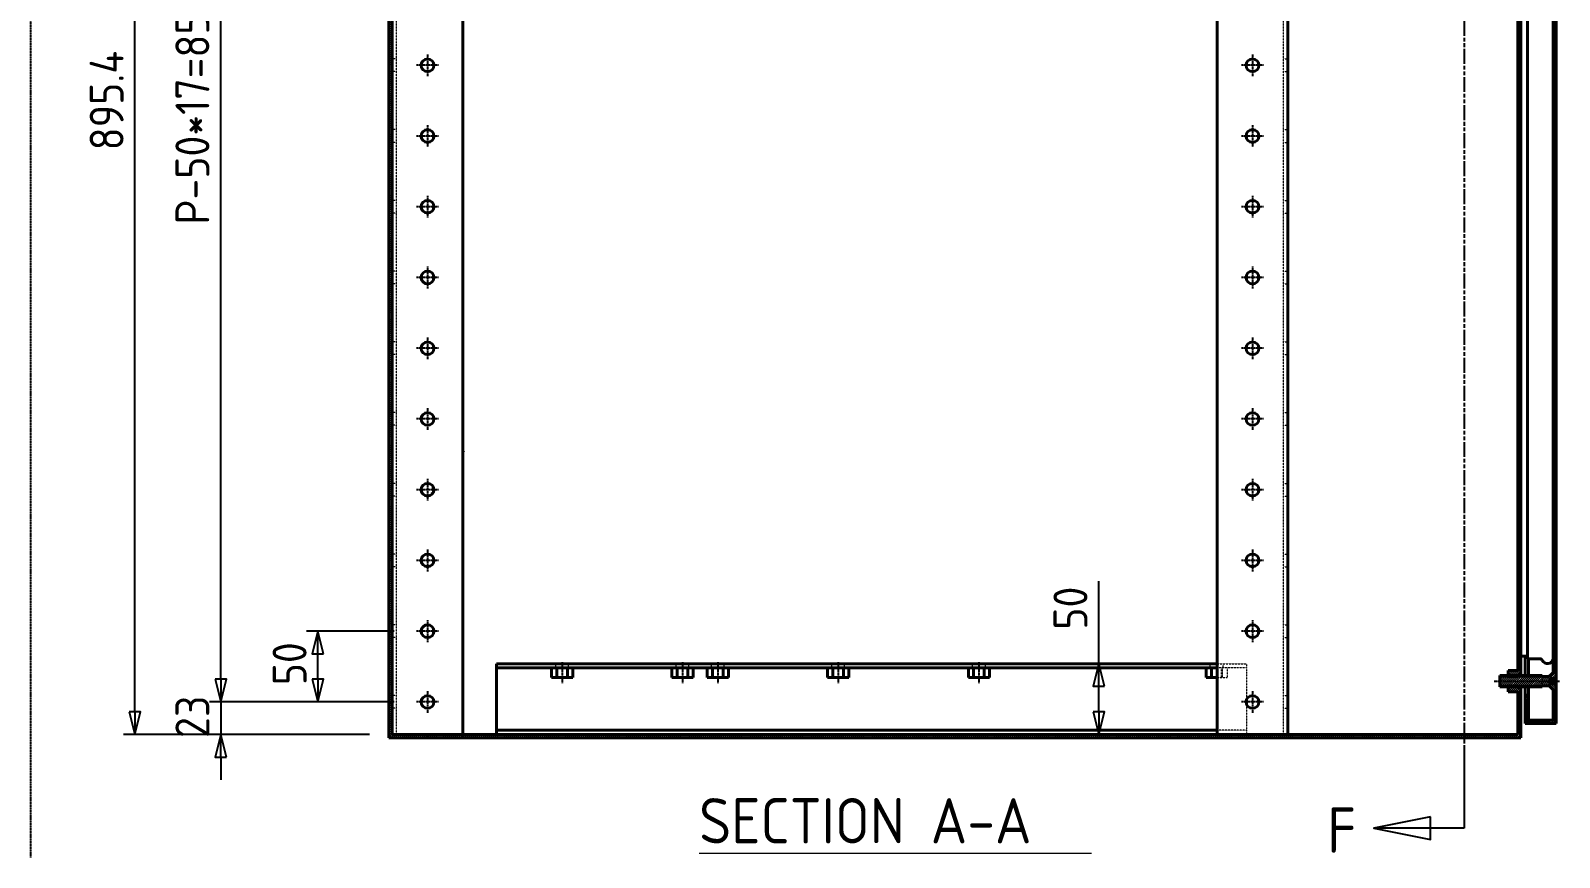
# Model space of a CAD drawing. Header units: millimetres. Extents: x 0 to 6720, y 0 to 4752.
# Drawn here: x 4485 to 5565, y 829 to 1413 of the extents above; entities that cross this region are included whole.
import ezdxf

# ---------------------------------------------------------------- set-up
doc = ezdxf.new("R2010")
doc.units = ezdxf.units.MM
for name, pattern in [('DPAB0445$0$CHAIN', [0.7087, 0.4724, -0.0591, 0.1181, -0.0591]), ('DPAB0445$0$DASH_DOT', [0.37, 0.24, -0.06, 0.01, -0.06]), ('DPAB0445$0$DASHED', [0.2067, 0.1654, -0.0413]), ('DPAB0445$0$DOUBLE_DASH_CHAIN', [1.2403, 0.6614, -0.0827, 0.1654, -0.0827, 0.1654, -0.0827])]:
    doc.linetypes.add(name, pattern=pattern)
for name, color, linetype, lineweight in [('DPAB0445$0$가려진 것(ISO)', 2, 'DPAB0445$0$DASHED', 18), ('DPAB0445$0$가시적인 것(ISO)', 3, 'Continuous', 40), ('DPAB0445$0$가시적인 좁은 것(ISO)', 3, 'Continuous', 35), ('DPAB0445$0$기호(ISO)', 5, 'Continuous', 25), ('DPAB0445$0$단면선(ISO)', 7, 'DPAB0445$0$CHAIN', 25), ('DPAB0445$0$스케치 형상(ISO)', 3, 'Continuous', 25), ('DPAB0445$0$중심 표식(ISO)', 1, 'Continuous', 25), ('DPAB0445$0$중심선(ISO)', 1, 'Continuous', 25), ('DPAB0445$0$치수(ISO)', 2, 'Continuous', 25), ('DPAB0445$0$해치(ISO)', 7, 'Continuous', 18)]:
    doc.layers.add(name, color=color, linetype=linetype, lineweight=lineweight)
doc.styles.add('DPAB0445$0$문자 텍스트_PSTEK_POSCO', font='isocp.shx')
doc.styles.add('DPAB0445$0$치수 텍스트_PSTEK_POSCO', font='isocp.shx')
doc.styles.add('DPAB0445$0$텍스트 스타일512', font='isocp.shx')
doc.dimstyles.new('DPAB0445$0$치수_PSTEK_POSCO', dxfattribs={"dimscale": 16, "dimtxt": 1.5, "dimasz": 1, "dimexe": 0.5, "dimexo": 1, "dimgap": 0.5, "dimtad": 1, "dimrnd": 1e-08, "dimdsep": 46, "dimtxsty": 'DPAB0445$0$치수 텍스트_PSTEK_POSCO', "dimblk": 'DPAB0445$0$Filled-2', "dimcen": 0.09, "dimdle": 10, "dimclrd": 7, "dimclre": 7, "dimclrt": 2, "dimadec": 1, "dimazin": 2, "dimtfac": 1, "dimtmove": 0, "dimatfit": 3, "dimldrblk": 'DPAB0445$0$Filled-2', "dimfxl": 0, "dimtolj": 1, "dimlwd": -1, "dimlwe": -1, "dimarcsym": 0})
pattern_1 = [(45, (-3e-05, -1e-05), (-0.71842049, 0.71842049), [])]

# ---------------------------------------------------------------- blocks, each defined once
blk = doc.blocks.new('DPAB0445$0$2dTransSection2')
at = {"layer": 'DPAB0445$0$단면선(ISO)', "linetype": 'Continuous'}
for p, q in [((342.141, 120.248), (339.641, 119.748)), ((342.141, 119.248), (342.141, 120.248)), ((342.141, 119.748), (339.641, 119.748)), ((339.641, 119.748), (342.141, 119.248)), ((343.641, 119.748), (342.141, 119.748)), ((343.641, 119.748), (343.641, 116.118)), ((343.641, 56.706), (343.641, 53.077)), ((342.141, 53.577), (339.641, 53.077)), ((342.141, 52.577), (342.141, 53.577)), ((342.141, 53.077), (339.641, 53.077)), ((339.641, 53.077), (342.141, 52.577)), ((343.641, 53.077), (342.141, 53.077))]:
    blk.add_line(p, q, dxfattribs=at)
at = {"layer": 'DPAB0445$0$단면선(ISO)', "linetype": 'DPAB0445$0$DOUBLE_DASH_CHAIN'}
blk.add_line((343.641, 119.748), (343.641, 53.077), dxfattribs=at)
at = {"layer": 'DPAB0445$0$단면선(ISO)', "linetype": 'Continuous', "flags": 128}
for points in [[(342.141, 120.248), (339.641, 119.748), (342.141, 119.248), (342.141, 120.248)], [(342.141, 53.577), (339.641, 53.077), (342.141, 52.577), (342.141, 53.577)]]:
    blk.add_lwpolyline(points, dxfattribs=at)
at = {"layer": 'DPAB0445$0$단면선(ISO)'}
for points in [[(342.141, 120.248), (339.641, 119.748), (342.141, 119.248), (342.141, 120.248)], [(342.141, 53.577), (339.641, 53.077), (342.141, 52.577), (342.141, 53.577)]]:
    blk.add_solid(points, dxfattribs=at)
at = {"layer": 'DPAB0445$0$단면선(ISO)', "char_height": 2, "attachment_point": 7, "style": 'DPAB0445$0$문자 텍스트_PSTEK_POSCO'}
for insert in [(337.321, 118.786), (337.583, 51.989)]:
    blk.add_mtext('F', dxfattribs=dict(at, insert=insert))
blk = doc.blocks.new('DPAB0445$0$Filled-2')
at = {"color": 0}
for p, q in [((0, 0), (-1, 0.25)), ((-1, 0.25), (-1, -0.25)), ((-1, 0), (0, 0)), ((-1, -0.25), (0, 0))]:
    blk.add_line(p, q, dxfattribs=at)
at = {"color": 0, "flags": 128}
blk.add_lwpolyline([(-1, -0.25), (0, 0), (-1, 0.25), (-1, -0.25)], dxfattribs=at)
at = {"color": 0}
blk.add_solid([(-1, -0.25), (0, 0), (-1, 0.25), (-1, -0.25)], dxfattribs=at)
blk = doc.blocks.new('*D269')
at = {"layer": 'DPAB0445$0$치수(ISO)', "color": 7}
for p, q in [((5239.9, 965.5), (5239.9, 1023.9)), ((5239.9, 931.5), (5239.9, 949.5))]:
    blk.add_line(p, q, dxfattribs=at)
at = {"layer": 'DPAB0445$0$치수(ISO)', "color": 7, "xscale": 16, "yscale": 16, "zscale": 16}
for p, rotation in [((5239.9, 965.5), 90), ((5239.9, 915.5), 270)]:
    blk.add_blockref('DPAB0445$0$Filled-2', p, dxfattribs=dict(at, rotation=rotation))
at = {"layer": 'DPAB0445$0$치수(ISO)', "color": 2, "insert": (5219.9, 989.5), "char_height": 24, "attachment_point": 4, "rotation": 90, "style": 'DPAB0445$0$치수 텍스트_PSTEK_POSCO'}
blk.add_mtext('\\A1;50', dxfattribs=at)
blk = doc.blocks.new('*D286')
at = {"layer": 'DPAB0445$0$치수(ISO)', "color": 7}
for p, q in [((4741.9, 988.5), (4680.1, 988.5)), ((4688.1, 954.5), (4688.1, 972.5)), ((4741.9, 938.5), (4680.1, 938.5))]:
    blk.add_line(p, q, dxfattribs=at)
at = {"layer": 'DPAB0445$0$치수(ISO)', "color": 7, "xscale": 16, "yscale": 16, "zscale": 16}
for p, rotation in [((4688.1, 988.5), 90), ((4688.1, 938.5), 270)]:
    blk.add_blockref('DPAB0445$0$Filled-2', p, dxfattribs=dict(at, rotation=rotation))
at = {"layer": 'DPAB0445$0$치수(ISO)', "color": 2, "insert": (4668.1, 950.2), "char_height": 24, "attachment_point": 4, "rotation": 90, "style": 'DPAB0445$0$치수 텍스트_PSTEK_POSCO'}
blk.add_mtext('\\A1;50', dxfattribs=at)
blk = doc.blocks.new('*D287')
at = {"layer": 'DPAB0445$0$치수(ISO)', "color": 7}
for p, q in [((4741.9, 1788.5), (4611.4, 1788.5)), ((4619.4, 954.5), (4619.4, 1772.5)), ((4741.9, 938.5), (4611.4, 938.5))]:
    blk.add_line(p, q, dxfattribs=at)
at = {"layer": 'DPAB0445$0$치수(ISO)', "color": 7, "xscale": 16, "yscale": 16, "zscale": 16}
for p, rotation in [((4619.4, 1788.5), 90), ((4619.4, 938.5), 270)]:
    blk.add_blockref('DPAB0445$0$Filled-2', p, dxfattribs=dict(at, rotation=rotation))
at = {"layer": 'DPAB0445$0$치수(ISO)', "color": 2, "insert": (4599.4, 1275.8), "char_height": 24, "attachment_point": 4, "rotation": 90, "style": 'DPAB0445$0$치수 텍스트_PSTEK_POSCO'}
blk.add_mtext('\\A1;P-50*17=850', dxfattribs=at)
blk = doc.blocks.new('*D288')
at = {"layer": 'DPAB0445$0$치수(ISO)', "color": 7}
for p, q in [((4724.6, 1810.9), (4550.8, 1810.9)), ((4558.8, 931.5), (4558.8, 1794.9)), ((4724.6, 915.5), (4550.8, 915.5))]:
    blk.add_line(p, q, dxfattribs=at)
at = {"layer": 'DPAB0445$0$치수(ISO)', "color": 7, "xscale": 16, "yscale": 16, "zscale": 16}
for p, rotation in [((4558.8, 1810.9), 90), ((4558.8, 915.5), 270)]:
    blk.add_blockref('DPAB0445$0$Filled-2', p, dxfattribs=dict(at, rotation=rotation))
at = {"layer": 'DPAB0445$0$치수(ISO)', "color": 2, "insert": (4538.8, 1328.3), "char_height": 24, "attachment_point": 4, "rotation": 90, "style": 'DPAB0445$0$치수 텍스트_PSTEK_POSCO'}
blk.add_mtext('\\A1;895.4', dxfattribs=at)
blk = doc.blocks.new('*D289')
at = {"layer": 'DPAB0445$0$치수(ISO)', "color": 7}
for p, q in [((4619.4, 954.5), (4619.4, 970.5)), ((4741.9, 938.5), (4611.4, 938.5)), ((4619.4, 938.5), (4619.4, 915.5)), ((4724.6, 915.5), (4611.4, 915.5)), ((4619.4, 899.5), (4619.4, 883.5))]:
    blk.add_line(p, q, dxfattribs=at)
at = {"layer": 'DPAB0445$0$치수(ISO)', "color": 7, "xscale": 16, "yscale": 16, "zscale": 16}
for p, rotation in [((4619.4, 938.5), 270), ((4619.4, 915.5), 90)]:
    blk.add_blockref('DPAB0445$0$Filled-2', p, dxfattribs=dict(at, rotation=rotation))
at = {"layer": 'DPAB0445$0$치수(ISO)', "color": 2, "insert": (4599.4, 913), "char_height": 24, "attachment_point": 4, "rotation": 90, "style": 'DPAB0445$0$치수 텍스트_PSTEK_POSCO'}
blk.add_mtext('\\A1;23', dxfattribs=at)

msp = doc.modelspace()

# ---------------------------------------------------------------- hatches: boundary and pattern name
at = {"layer": 'DPAB0445$0$해치(ISO)'}
h = msp.add_hatch(dxfattribs=at)
h.set_pattern_fill('ANSI31', color=256, scale=8.128, style=0)
h.set_pattern_definition(pattern_1)
h.paths.add_polyline_path([(5535.958, 1775.653), (5529.158, 1775.653), (5529.158, 1779.158), (5529.158, 1779.835), (5535.958, 1779.835), (5535.958, 1779.158), (5535.958, 1778.658), (5538.258, 1778.658), (5538.258, 957.658), (5535.958, 957.658), (5535.958, 957.158), (5535.958, 956.482), (5529.158, 956.482), (5529.158, 957.158), (5529.158, 960.664), (5535.958, 960.664)])
h.paths.add_polyline_path([(5523.258, 1806.858), (5523.258, 1810.858), (5535.958, 1810.858), (5535.958, 1790.664), (5529.158, 1790.664), (5529.158, 1787.158), (5529.158, 1786.482), (5535.958, 1786.482), (5535.958, 1787.158), (5535.958, 1787.658), (5538.258, 1787.658), (5538.258, 1813.158), (5512.401, 1813.158), (5505.132, 1813.158), (5505.132, 1806.858), (5510.258, 1806.858)])
h.paths.add_polyline_path([(4803.258, 1806.858), (4803.258, 1810.858), (5473.258, 1810.858), (5473.258, 1806.858), (5486.258, 1806.858), (5491.385, 1806.858), (5491.385, 1813.158), (5484.116, 1813.158), (4792.401, 1813.158), (4785.132, 1813.158), (4785.132, 1806.858), (4790.258, 1806.858)])
h.paths.add_polyline_path([(4738.258, 1813.158), (4738.258, 913.158), (5538.258, 913.158), (5538.258, 948.658), (5535.958, 948.658), (5535.958, 949.158), (5535.958, 949.835), (5529.158, 949.835), (5529.158, 949.158), (5529.158, 945.653), (5535.958, 945.653), (5535.958, 915.458), (4740.558, 915.458), (4740.558, 1810.858), (4753.258, 1810.858), (4753.258, 1806.858), (4766.258, 1806.858), (4771.385, 1806.858), (4771.385, 1813.158), (4764.116, 1813.158)])
h = msp.add_hatch(dxfattribs=at)
h.set_pattern_fill('ANSI31', color=256, scale=8.128, angle=14.999978, style=0)
h.set_pattern_definition([(59.999978, (-3e-05, -1e-05), (-0.87988161, 0.50800034), [])])
h.paths.add_polyline_path([(5560.958, 959.258), (5562.858, 961.158), (5563.258, 961.558), (5563.258, 1774.758), (5562.858, 1775.158), (5560.958, 1777.058)])
h.paths.add_polyline_path([(5541.258, 923.158), (5563.258, 923.158), (5563.258, 944.758), (5562.858, 945.158), (5560.958, 947.058), (5560.958, 925.458), (5543.558, 925.458), (5543.558, 943.158), (5541.258, 943.158)])
h.paths.add_polyline_path([(5563.258, 1813.158), (5541.258, 1813.158), (5541.258, 1793.158), (5543.558, 1793.158), (5543.558, 1810.858), (5560.958, 1810.858), (5560.958, 1789.258), (5562.858, 1791.158), (5563.258, 1791.558)])
h = msp.add_hatch(dxfattribs=at)
h.set_pattern_fill('ANSI31', color=256, scale=8.128, style=0)
h.set_pattern_definition(pattern_1)
edge = h.paths.add_edge_path()
edge.add_line((5553.258, 949.158), (5553.258, 949.835))
edge.add_line((5553.258, 949.835), (5557.85, 949.835))
edge.add_ellipse((5557.85, 949.035), major_axis=(0, 0.8), ratio=1, start_angle=315, end_angle=360, ccw=False)
edge.add_line((5558.416, 949.6), (5560.958, 947.058))
edge.add_line((5560.958, 947.058), (5562.858, 945.158))
edge.add_line((5562.858, 945.158), (5563.258, 945.158))
edge.add_line((5563.258, 945.158), (5563.258, 951.228))
edge.add_line((5563.258, 951.228), (5558.858, 951.228))
edge.add_line((5558.858, 951.228), (5557.744, 953.158))
edge.add_line((5557.744, 953.158), (5558.858, 955.088))
edge.add_line((5558.858, 955.088), (5563.258, 955.088))
edge.add_line((5563.258, 955.088), (5563.258, 961.158))
edge.add_line((5563.258, 961.158), (5562.858, 961.158))
edge.add_line((5562.858, 961.158), (5560.958, 959.258))
edge.add_line((5560.958, 959.258), (5558.416, 956.716))
edge.add_ellipse((5557.85, 957.282), major_axis=(0.566, -0.566), ratio=1, start_angle=315, end_angle=360, ccw=False)
edge.add_line((5557.85, 956.482), (5553.258, 956.482))
edge.add_line((5553.258, 956.482), (5553.258, 957.158))
edge.add_line((5553.258, 957.158), (5535.958, 957.158))
edge.add_line((5535.958, 957.158), (5529.158, 957.158))
edge.add_line((5529.158, 957.158), (5523.258, 957.158))
edge.add_line((5523.258, 957.158), (5523.258, 949.158))
edge.add_line((5523.258, 949.158), (5529.158, 949.158))
edge.add_line((5529.158, 949.158), (5535.958, 949.158))
edge.add_line((5535.958, 949.158), (5553.258, 949.158))

# ---------------------------------------------------------------- linework, layer by layer
at = {"layer": 'DPAB0445$0$가려진 것(ISO)'}
for p, q in [((4743.558, 915.458), (4743.558, 1811.458)), ((5370.558, 915.458), (5370.558, 1811.458)), ((4743.558, 1392.958), (4740.558, 1392.958)), ((4743.558, 1383.958), (4740.558, 1383.958)), ((5370.558, 1392.958), (5373.558, 1392.958)), ((5370.558, 1383.958), (5373.558, 1383.958)), ((4743.558, 1342.958), (4740.558, 1342.958)), ((5370.558, 1342.958), (5373.558, 1342.958)), ((4743.558, 1333.958), (4740.558, 1333.958)), ((5370.558, 1333.958), (5373.558, 1333.958)), ((4743.558, 1292.958), (4740.558, 1292.958)), ((5370.558, 1292.958), (5373.558, 1292.958)), ((4743.558, 1283.958), (4740.558, 1283.958)), ((5370.558, 1283.958), (5373.558, 1283.958)), ((4743.558, 1242.958), (4740.558, 1242.958)), ((5370.558, 1242.958), (5373.558, 1242.958)), ((4743.558, 1233.958), (4740.558, 1233.958)), ((5370.558, 1233.958), (5373.558, 1233.958)), ((4743.558, 1192.958), (4740.558, 1192.958)), ((5370.558, 1192.958), (5373.558, 1192.958)), ((4743.558, 1183.958), (4740.558, 1183.958)), ((5370.558, 1183.958), (5373.558, 1183.958)), ((4743.558, 1142.958), (4740.558, 1142.958)), ((5370.558, 1142.958), (5373.558, 1142.958)), ((4743.558, 1133.958), (4740.558, 1133.958)), ((5370.558, 1133.958), (5373.558, 1133.958)), ((4743.558, 1092.958), (4740.558, 1092.958)), ((5370.558, 1092.958), (5373.558, 1092.958)), ((4743.558, 1083.958), (4740.558, 1083.958)), ((5370.558, 1083.958), (5373.558, 1083.958)), ((4743.558, 1042.958), (4740.558, 1042.958)), ((5370.558, 1042.958), (5373.558, 1042.958)), ((4743.558, 1033.958), (4740.558, 1033.958)), ((5370.558, 1033.958), (5373.558, 1033.958)), ((4743.558, 992.958), (4740.558, 992.958)), ((4743.558, 983.958), (4740.558, 983.958)), ((5370.558, 992.958), (5373.558, 992.958)), ((5370.558, 983.958), (5373.558, 983.958)), ((4856.258, 962.458), (4856.258, 965.458)), ((4856.758, 962.458), (4856.758, 955.658)), ((4857.435, 955.658), (4857.435, 962.458)), ((4864.082, 955.658), (4864.082, 962.458)), ((4864.758, 955.658), (4864.758, 962.458)), ((4865.258, 962.458), (4865.258, 965.458)), ((4941.258, 962.458), (4941.258, 965.458)), ((4941.758, 962.458), (4941.758, 955.658)), ((4942.435, 955.658), (4942.435, 962.458)), ((4949.082, 955.658), (4949.082, 962.458)), ((4949.758, 955.658), (4949.758, 962.458)), ((4950.258, 962.458), (4950.258, 965.458)), ((4966.258, 962.458), (4966.258, 965.458)), ((4966.758, 962.458), (4966.758, 955.658)), ((4967.435, 955.658), (4967.435, 962.458)), ((4974.082, 955.658), (4974.082, 962.458)), ((4974.758, 955.658), (4974.758, 962.458)), ((4975.258, 962.458), (4975.258, 965.458)), ((5051.258, 962.458), (5051.258, 965.458)), ((5051.758, 962.458), (5051.758, 955.658)), ((5052.435, 955.658), (5052.435, 962.458)), ((5059.082, 955.658), (5059.082, 962.458)), ((5059.758, 955.658), (5059.758, 962.458)), ((5060.258, 962.458), (5060.258, 965.458)), ((5150.758, 962.458), (5150.758, 965.458)), ((5151.258, 962.458), (5151.258, 955.658)), ((5151.935, 955.658), (5151.935, 962.458)), ((5158.582, 955.658), (5158.582, 962.458)), ((5159.258, 955.658), (5159.258, 962.458)), ((5159.758, 962.458), (5159.758, 965.458)), ((5318.758, 962.458), (5318.758, 965.458)), ((5319.258, 962.458), (5319.258, 955.658)), ((5319.935, 955.658), (5319.935, 962.458)), ((5323.558, 965.458), (5344.258, 965.458)), ((5344.258, 962.458), (5323.558, 962.458)), ((5326.582, 955.658), (5326.582, 962.458)), ((5327.011, 962.458), (5327.011, 955.658)), ((5327.258, 955.658), (5327.258, 962.458)), ((5327.758, 962.458), (5327.758, 965.458)), ((5330.764, 962.458), (5330.764, 955.658)), ((5344.258, 965.458), (5344.258, 962.458)), ((5344.258, 962.458), (5344.258, 959.458)), ((5323.558, 955.658), (5327.011, 955.658)), ((5327.011, 955.658), (5330.764, 955.658)), ((5344.258, 959.458), (5344.258, 939.785)), ((5553.258, 949.158), (5553.258, 957.158)), ((4743.558, 942.958), (4740.558, 942.958)), ((5370.558, 942.958), (5373.558, 942.958)), ((4743.558, 933.958), (4740.558, 933.958)), ((5344.258, 937.131), (5344.258, 921.458)), ((5370.558, 933.958), (5373.558, 933.958)), ((5344.258, 918.458), (5323.558, 918.458)), ((5344.258, 921.458), (5344.258, 918.458)), ((5344.258, 918.458), (5344.258, 915.458)), ((4765.558, 915.458), (4765.558, 913.458)), ((4790.558, 913.458), (4765.558, 913.458)), ((4790.558, 913.458), (4790.558, 915.458)), ((5323.558, 915.458), (5323.558, 913.458)), ((5348.558, 913.458), (5323.558, 913.458)), ((5348.558, 915.458), (5348.558, 913.458))]:
    msp.add_line(p, q, dxfattribs=at)
at = {"layer": 'DPAB0445$0$가시적인 것(ISO)'}
for p, q in [((4738.258, 1813.158), (4738.258, 913.158)), ((4740.558, 915.458), (4740.558, 1810.858)), ((4790.558, 915.458), (4790.558, 1806.858)), ((5323.558, 1810.858), (5323.558, 915.458)), ((5373.558, 915.458), (5373.558, 1810.858)), ((5535.958, 1775.653), (5535.958, 960.664)), ((5538.258, 957.658), (5538.258, 1778.658)), ((5560.958, 1777.058), (5560.958, 959.258)), ((5563.258, 961.558), (5563.258, 1774.758)), ((5542.998, 1767.308), (5542.998, 969.008)), ((4790.558, 1115.458), (4791.275, 1116.175)), ((4769.563, 1086.406), (4768.258, 1085.653)), ((4814.258, 965.458), (5323.558, 965.458)), ((4814.258, 962.458), (4814.258, 965.458)), ((5323.558, 962.458), (4814.258, 962.458)), ((4814.258, 959.458), (4814.258, 962.458)), ((4853.253, 962.458), (4853.253, 955.658)), ((4857.006, 962.458), (4857.006, 955.658)), ((4864.511, 962.458), (4864.511, 955.658)), ((4868.264, 962.458), (4868.264, 955.658)), ((4938.253, 962.458), (4938.253, 955.658)), ((4942.006, 962.458), (4942.006, 955.658)), ((4949.511, 962.458), (4949.511, 955.658)), ((4953.264, 962.458), (4953.264, 955.658)), ((4963.253, 962.458), (4963.253, 955.658)), ((4967.006, 962.458), (4967.006, 955.658)), ((4974.511, 962.458), (4974.511, 955.658)), ((4978.264, 962.458), (4978.264, 955.658)), ((5048.253, 962.458), (5048.253, 955.658)), ((5052.006, 962.458), (5052.006, 955.658)), ((5059.511, 962.458), (5059.511, 955.658)), ((5063.264, 962.458), (5063.264, 955.658)), ((5147.753, 962.458), (5147.753, 955.658)), ((5151.506, 962.458), (5151.506, 955.658)), ((5159.011, 962.458), (5159.011, 955.658)), ((5162.764, 962.458), (5162.764, 955.658)), ((5315.753, 962.458), (5315.753, 955.658)), ((5319.506, 962.458), (5319.506, 955.658)), ((5538.258, 970.858), (5542.998, 970.858)), ((5541.258, 957.158), (5541.258, 970.858)), ((5551.544, 969.008), (5542.998, 969.008)), ((5543.558, 969.008), (5543.558, 957.158)), ((4814.258, 921.458), (4814.258, 959.458)), ((4853.253, 955.658), (4857.006, 955.658)), ((4857.006, 955.658), (4864.511, 955.658)), ((4864.511, 955.658), (4868.264, 955.658)), ((4938.253, 955.658), (4942.006, 955.658)), ((4942.006, 955.658), (4949.511, 955.658)), ((4949.511, 955.658), (4953.264, 955.658)), ((4963.253, 955.658), (4967.006, 955.658)), ((4967.006, 955.658), (4974.511, 955.658)), ((4974.511, 955.658), (4978.264, 955.658)), ((5048.253, 955.658), (5052.006, 955.658)), ((5052.006, 955.658), (5059.511, 955.658)), ((5059.511, 955.658), (5063.264, 955.658)), ((5147.753, 955.658), (5151.506, 955.658)), ((5151.506, 955.658), (5159.011, 955.658)), ((5159.011, 955.658), (5162.764, 955.658)), ((5315.753, 955.658), (5319.506, 955.658)), ((5319.506, 955.658), (5323.558, 955.658)), ((5523.258, 957.158), (5523.258, 949.158)), ((5553.258, 957.158), (5523.258, 957.158)), ((5535.958, 960.664), (5529.158, 960.664)), ((5529.158, 960.664), (5529.158, 956.482)), ((5529.158, 956.482), (5535.958, 956.482)), ((5535.958, 956.482), (5535.958, 957.658)), ((5535.958, 957.658), (5538.258, 957.658)), ((5538.258, 957.658), (5538.258, 957.158)), ((5557.85, 956.482), (5553.258, 956.482)), ((5557.744, 953.158), (5558.858, 955.088)), ((5558.858, 951.228), (5557.744, 953.158)), ((5562.858, 961.158), (5558.416, 956.716)), ((5558.858, 955.088), (5563.258, 955.088)), ((5558.858, 955.088), (5558.858, 954.958)), ((5558.858, 954.958), (5558.858, 953.995)), ((5558.858, 954.958), (5563.258, 954.958)), ((5558.858, 953.995), (5558.858, 952.462)), ((5563.258, 953.995), (5558.858, 953.995)), ((5558.858, 952.462), (5558.858, 951.419)), ((5558.858, 952.462), (5563.258, 952.462)), ((5558.858, 951.419), (5558.858, 951.228)), ((5563.258, 951.419), (5558.858, 951.419)), ((5563.258, 951.228), (5558.858, 951.228)), ((5560.958, 959.258), (5563.258, 961.558)), ((5563.258, 961.158), (5562.858, 961.158)), ((5563.258, 961.558), (5563.258, 961.158)), ((5563.258, 955.088), (5563.258, 961.158)), ((5563.258, 955.088), (5563.258, 954.958)), ((5563.258, 954.958), (5563.258, 953.995)), ((5563.258, 953.995), (5563.258, 952.462)), ((5563.258, 952.462), (5563.258, 951.419)), ((5563.258, 951.419), (5563.258, 951.228)), ((5563.258, 945.158), (5563.258, 951.228)), ((5523.258, 949.158), (5553.258, 949.158)), ((5535.958, 949.835), (5529.158, 949.835)), ((5529.158, 949.835), (5529.158, 945.653)), ((5535.958, 945.653), (5529.158, 945.653)), ((5535.958, 948.658), (5535.958, 949.835)), ((5538.258, 948.658), (5535.958, 948.658)), ((5535.958, 945.653), (5535.958, 915.458)), ((5538.258, 949.158), (5538.258, 948.658)), ((5538.258, 913.158), (5538.258, 948.658)), ((5541.258, 943.158), (5541.258, 949.158)), ((5543.558, 943.158), (5541.258, 943.158)), ((5541.258, 943.158), (5541.258, 923.158)), ((5543.558, 949.158), (5543.558, 943.158)), ((5543.558, 925.458), (5543.558, 943.158)), ((5553.258, 949.835), (5557.85, 949.835)), ((5558.416, 949.6), (5562.858, 945.158)), ((5563.258, 944.758), (5560.958, 947.058)), ((5560.958, 947.058), (5560.958, 925.458)), ((5562.858, 945.158), (5563.258, 945.158)), ((5563.258, 945.158), (5563.258, 944.758)), ((5563.258, 923.158), (5563.258, 944.758)), ((5344.258, 939.785), (5344.258, 937.131)), ((4814.258, 918.458), (4814.258, 921.458)), ((5323.558, 918.458), (4814.258, 918.458)), ((4814.258, 915.458), (4814.258, 918.458)), ((5541.258, 923.158), (5563.258, 923.158)), ((5560.958, 925.458), (5543.558, 925.458)), ((4738.258, 913.158), (5538.258, 913.158)), ((5535.958, 915.458), (4740.558, 915.458))]:
    msp.add_line(p, q, dxfattribs=at)
for centre in [(4765.558, 1388.458), (5348.558, 1388.458), (4765.558, 1338.458), (5348.558, 1338.458), (4765.558, 1288.458), (5348.558, 1288.458), (4765.558, 1238.458), (5348.558, 1238.458), (4765.558, 1188.458), (5348.558, 1188.458), (4765.558, 1138.458), (5348.558, 1138.458), (4765.558, 1088.458), (5348.558, 1088.458), (4765.558, 1038.458), (5348.558, 1038.458), (4765.558, 988.458), (5348.558, 988.458), (4765.558, 938.458), (5348.558, 938.458)]:
    msp.add_circle(centre, 4.5, dxfattribs=at)
for centre, radius, start, end in [((5551.544, 967.008), 2, 24.624318, 90), ((5556.998, 969.508), 4, 204.624318, 351.890386), ((5557.85, 957.282), 0.8, 270, 315), ((5557.85, 949.035), 0.8, 45, 90)]:
    msp.add_arc(centre, radius, start, end, dxfattribs=at)
at = {"layer": 'DPAB0445$0$가시적인 좁은 것(ISO)'}
for p, q in [((5553.258, 956.414), (5523.258, 956.414)), ((5535.958, 957.158), (5529.158, 957.158)), ((5523.258, 949.902), (5553.258, 949.902)), ((5529.158, 949.158), (5535.958, 949.158))]:
    msp.add_line(p, q, dxfattribs=at)
msp.add_arc((4768.258, 1093.158), 3.256, 277.710427, 296.136555, dxfattribs=at)
at = {"layer": 'DPAB0445$0$기호(ISO)', "color": 6, "lineweight": 18}
msp.add_line((4957.494, 831.503), (5234.891, 831.503), dxfattribs=at)
at = {"layer": 'DPAB0445$0$스케치 형상(ISO)', "color": 6, "linetype": 'DPAB0445$0$DASH_DOT'}
msp.add_line((4485.05, 2956.399), (4485.05, 828.534), dxfattribs=at)
at = {"layer": 'DPAB0445$0$중심 표식(ISO)', "linetype": 'DPAB0445$0$CHAIN'}
for p, q in [((4765.558, 1396.158), (4765.558, 1380.758)), ((5348.558, 1396.158), (5348.558, 1380.758)), ((4773.258, 1388.458), (4757.858, 1388.458)), ((5356.258, 1388.458), (5340.858, 1388.458)), ((4765.558, 1346.158), (4765.558, 1330.758)), ((5348.558, 1346.158), (5348.558, 1330.758)), ((4773.258, 1338.458), (4757.858, 1338.458)), ((5356.258, 1338.458), (5340.858, 1338.458)), ((4773.258, 1288.458), (4757.858, 1288.458)), ((4765.558, 1296.158), (4765.558, 1280.758)), ((5356.258, 1288.458), (5340.858, 1288.458)), ((5348.558, 1296.158), (5348.558, 1280.758)), ((4765.558, 1246.158), (4765.558, 1230.758)), ((5348.558, 1246.158), (5348.558, 1230.758)), ((4773.258, 1238.458), (4757.858, 1238.458)), ((5356.258, 1238.458), (5340.858, 1238.458)), ((4773.258, 1188.458), (4757.858, 1188.458)), ((4765.558, 1196.158), (4765.558, 1180.758)), ((5356.258, 1188.458), (5340.858, 1188.458)), ((5348.558, 1196.158), (5348.558, 1180.758)), ((4765.558, 1146.158), (4765.558, 1130.758)), ((5348.558, 1146.158), (5348.558, 1130.758)), ((4773.258, 1138.458), (4757.858, 1138.458)), ((5356.258, 1138.458), (5340.858, 1138.458)), ((4765.558, 1096.158), (4765.558, 1080.758)), ((5348.558, 1096.158), (5348.558, 1080.758)), ((4773.258, 1088.458), (4757.858, 1088.458)), ((5356.258, 1088.458), (5340.858, 1088.458)), ((4773.258, 1038.458), (4757.858, 1038.458)), ((4765.558, 1046.158), (4765.558, 1030.758)), ((5356.258, 1038.458), (5340.858, 1038.458)), ((5348.558, 1046.158), (5348.558, 1030.758)), ((4765.558, 996.158), (4765.558, 980.758)), ((5348.558, 996.158), (5348.558, 980.758)), ((4773.258, 988.458), (4757.858, 988.458)), ((5356.258, 988.458), (5340.858, 988.458)), ((4765.558, 946.158), (4765.558, 930.758)), ((5348.558, 946.158), (5348.558, 930.758)), ((4773.258, 938.458), (4757.858, 938.458)), ((5356.258, 938.458), (5340.858, 938.458))]:
    msp.add_line(p, q, dxfattribs=at)
at = {"layer": 'DPAB0445$0$중심선(ISO)', "linetype": 'DPAB0445$0$CHAIN'}
for p, q in [((4860.758, 966.458), (4860.758, 951.658)), ((4945.758, 966.458), (4945.758, 951.658)), ((4970.758, 966.458), (4970.758, 951.658)), ((5055.758, 966.458), (5055.758, 951.658)), ((5155.258, 966.458), (5155.258, 951.658)), ((5323.258, 966.458), (5323.258, 951.658)), ((5519.258, 953.158), (5565.454, 953.158))]:
    msp.add_line(p, q, dxfattribs=at)

# ---------------------------------------------------------------- block references
at = {"layer": 'DPAB0445$0$단면선(ISO)', "xscale": 16, "yscale": 16, "zscale": 16}
msp.add_blockref('DPAB0445$0$2dTransSection2', (0, 0), dxfattribs=at)

# ---------------------------------------------------------------- texts
at = {"layer": 'DPAB0445$0$기호(ISO)', "color": 6, "insert": (4957.494, 838.397), "char_height": 32, "attachment_point": 7, "style": 'DPAB0445$0$텍스트 스타일512'}
msp.add_mtext('SECTION A-A', dxfattribs=at)

# ---------------------------------------------------------------- dimensions: what is measured, and where the dimension line sits
at = {"layer": 'DPAB0445$0$치수(ISO)', "color": 7}
for base, p1, p2, override, picture, middle in [((4558.841, 1810.858), (4740.558, 915.458), (4740.558, 1810.858), {"dimdec": 2, "dimtp": 0, "dimtm": 0, "dimtdec": 2, "dimtofl": 0, "dimatfit": 1}, '*D288', (4558.841, 1363.158)), ((5239.92, 965.458), (4740.558, 915.458), (4814.258, 965.458), {"dimdec": 2, "dimse1": 1, "dimse2": 1, "dimtp": 0, "dimtm": 0, "dimtdec": 2, "dimtofl": 0, "dimatfit": 2}, '*D269', (5239.92, 1002.668)), ((4688.121, 988.458), (4757.858, 938.458), (4757.858, 988.458), {"dimdec": 2, "dimtp": 0, "dimtm": 0, "dimtdec": 2, "dimtofl": 0, "dimatfit": 1}, '*D286', (4688.121, 963.458)), ((4619.413, 915.458), (4757.858, 938.458), (4740.558, 915.458), {"dimdec": 2, "dimtp": 0, "dimtm": 0, "dimtdec": 2, "dimtofl": 1, "dimatfit": 1}, '*D289', (4619.413, 926.958))]:
    dim = msp.add_linear_dim(base=base, p1=p1, p2=p2, angle=90, dimstyle='DPAB0445$0$치수_PSTEK_POSCO', override=override, dxfattribs=at)
    dim.commit()
    dim.dimension.update_dxf_attribs({"geometry": picture, "text_midpoint": middle, "dimtype": 160})
dim = msp.add_linear_dim(base=(4619.413, 1788.458), p1=(4757.858, 938.458), p2=(4757.858, 1788.458), angle=90, text='P-50*17=<>', dimstyle='DPAB0445$0$치수_PSTEK_POSCO', override={"dimdec": 2, "dimtp": 0, "dimtm": 0, "dimtdec": 2, "dimtofl": 0, "dimatfit": 1}, dxfattribs=at)
dim.commit()
dim.dimension.update_dxf_attribs({"geometry": '*D287', "text_midpoint": (4619.413, 1363.458), "dimtype": 160})

doc.saveas('drawing.dxf')
